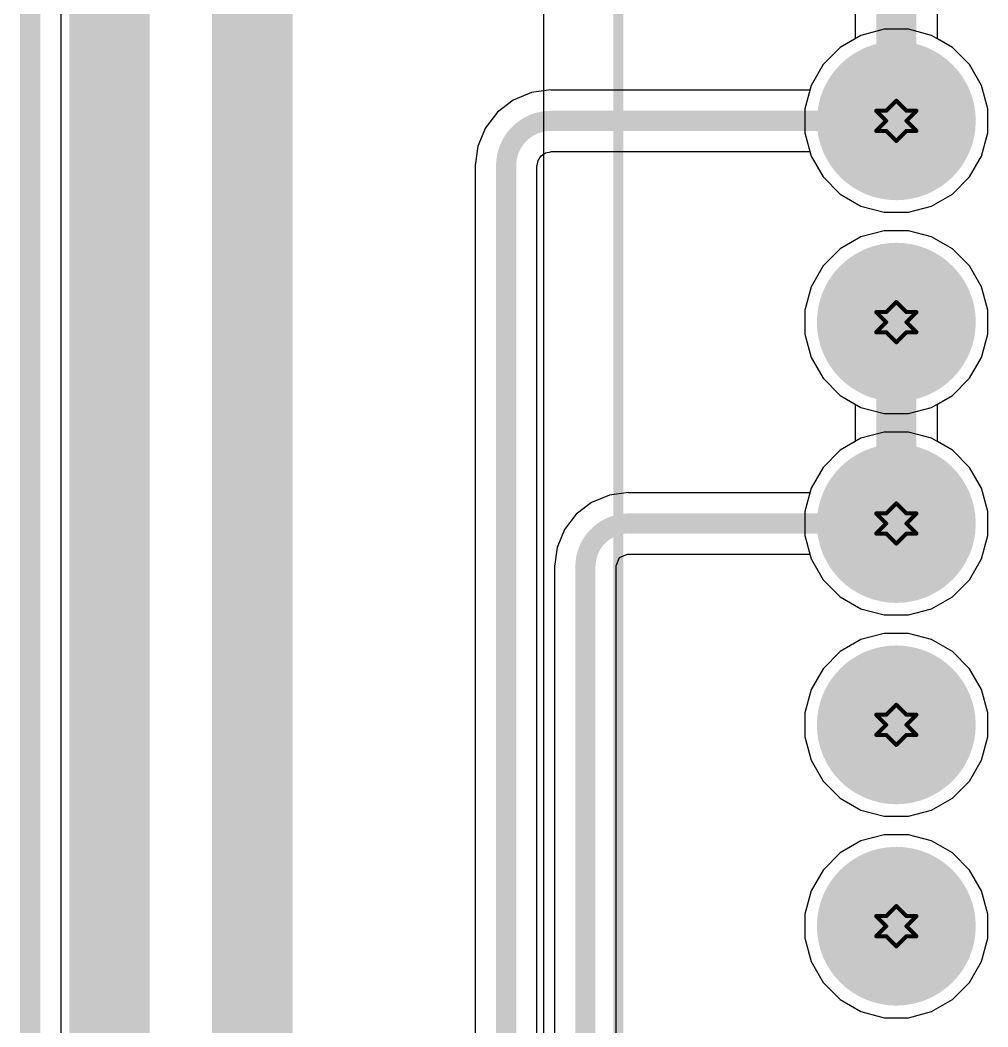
# Model space of a CAD drawing. Header units: inches. Extents: x -0.1 to 10.2, y 0 to 6.5.
# Drawn here: x -0.005 to 0.4754, y 1.7654 to 2.2654 of the extents above; entities that cross this region are included whole.
import ezdxf

# ---------------------------------------------------------------- set-up
doc = ezdxf.new("R2010")
doc.units = ezdxf.units.IN
doc.header["$MEASUREMENT"] = 0
for name, color, linetype in [('Board Outline', 216, 'Continuous'), ('Bottom Layer', 5, 'Continuous'), ('Bottom Overlay', 54, 'Continuous'), ('Bottom Solder', 6, 'Continuous'), ('Drill Drawing', 1, 'Continuous'), ('Multi-Layer', 9, 'Continuous'), ('Pad Holes', 156, 'Continuous'), ('Top Layer', 1, 'Continuous'), ('Top Solder', 216, 'Continuous')]:
    doc.layers.add(name, color=color, linetype=linetype)

# ---------------------------------------------------------------- blocks, each defined once
blk = doc.blocks.new('X9555WV_2_12_6TV01_B_57')
at = {"layer": 'Bottom Layer'}
h = blk.add_hatch(color=5, dxfattribs=at)
edge = h.paths.add_edge_path()
edge.add_arc((-0.05, -0.05), 0.03543, 0, 360)
h = blk.add_hatch(color=5, dxfattribs=at)
edge = h.paths.add_edge_path()
edge.add_arc((0.05, -0.05), 0.03543, 0, 360)
h = blk.add_hatch(color=5, dxfattribs=at)
edge = h.paths.add_edge_path()
edge.add_arc((0.15, -0.05), 0.03543, 0, 360)
h = blk.add_hatch(color=5, dxfattribs=at)
edge = h.paths.add_edge_path()
edge.add_arc((0.25, -0.05), 0.03543, 0, 360)
h = blk.add_hatch(color=5, dxfattribs=at)
edge = h.paths.add_edge_path()
edge.add_arc((0.35, -0.05), 0.03543, 0, 360)
at = {"layer": 'Bottom Solder'}
h = blk.add_hatch(color=6, dxfattribs=at)
edge = h.paths.add_edge_path()
edge.add_arc((-0.05, -0.05), 0.03943, 0, 360)
h = blk.add_hatch(color=6, dxfattribs=at)
edge = h.paths.add_edge_path()
edge.add_arc((0.05, -0.05), 0.03943, 0, 360)
h = blk.add_hatch(color=6, dxfattribs=at)
edge = h.paths.add_edge_path()
edge.add_arc((0.15, -0.05), 0.03943, 0, 360)
h = blk.add_hatch(color=6, dxfattribs=at)
edge = h.paths.add_edge_path()
edge.add_arc((0.25, -0.05), 0.03943, 0, 360)
h = blk.add_hatch(color=6, dxfattribs=at)
edge = h.paths.add_edge_path()
edge.add_arc((0.35, -0.05), 0.03943, 0, 360)
at = {"layer": 'Multi-Layer'}
h = blk.add_hatch(color=9, dxfattribs=at)
edge = h.paths.add_edge_path()
edge.add_arc((-0.05, -0.05), 0.03543, 0, 360)
h = blk.add_hatch(color=9, dxfattribs=at)
edge = h.paths.add_edge_path()
edge.add_arc((0.05, -0.05), 0.03543, 0, 360)
h = blk.add_hatch(color=9, dxfattribs=at)
edge = h.paths.add_edge_path()
edge.add_arc((0.15, -0.05), 0.03543, 0, 360)
h = blk.add_hatch(color=9, dxfattribs=at)
edge = h.paths.add_edge_path()
edge.add_arc((0.25, -0.05), 0.03543, 0, 360)
h = blk.add_hatch(color=9, dxfattribs=at)
edge = h.paths.add_edge_path()
edge.add_arc((0.35, -0.05), 0.03543, 0, 360)
at = {"layer": 'Pad Holes'}
h = blk.add_hatch(color=7, dxfattribs=at)
edge = h.paths.add_edge_path()
edge.add_arc((-0.05, -0.05), 0.02165, 0, 360)
h = blk.add_hatch(color=7, dxfattribs=at)
edge = h.paths.add_edge_path()
edge.add_arc((0.05, -0.05), 0.02165, 0, 360)
h = blk.add_hatch(color=7, dxfattribs=at)
edge = h.paths.add_edge_path()
edge.add_arc((0.15, -0.05), 0.02165, 0, 360)
h = blk.add_hatch(color=7, dxfattribs=at)
edge = h.paths.add_edge_path()
edge.add_arc((0.25, -0.05), 0.02165, 0, 360)
h = blk.add_hatch(color=7, dxfattribs=at)
edge = h.paths.add_edge_path()
edge.add_arc((0.35, -0.05), 0.02165, 0, 360)
at = {"layer": 'Top Layer'}
h = blk.add_hatch(color=1, dxfattribs=at)
edge = h.paths.add_edge_path()
edge.add_arc((-0.05, -0.05), 0.03543, 0, 360)
h = blk.add_hatch(color=1, dxfattribs=at)
edge = h.paths.add_edge_path()
edge.add_arc((0.05, -0.05), 0.03543, 0, 360)
h = blk.add_hatch(color=1, dxfattribs=at)
edge = h.paths.add_edge_path()
edge.add_arc((0.15, -0.05), 0.03543, 0, 360)
h = blk.add_hatch(color=1, dxfattribs=at)
edge = h.paths.add_edge_path()
edge.add_arc((0.25, -0.05), 0.03543, 0, 360)
h = blk.add_hatch(color=1, dxfattribs=at)
edge = h.paths.add_edge_path()
edge.add_arc((0.35, -0.05), 0.03543, 0, 360)
at = {"layer": 'Top Solder'}
h = blk.add_hatch(color=216, dxfattribs=at)
edge = h.paths.add_edge_path()
edge.add_arc((-0.05, -0.05), 0.03943, 0, 360)
h = blk.add_hatch(color=216, dxfattribs=at)
edge = h.paths.add_edge_path()
edge.add_arc((0.05, -0.05), 0.03943, 0, 360)
h = blk.add_hatch(color=216, dxfattribs=at)
edge = h.paths.add_edge_path()
edge.add_arc((0.15, -0.05), 0.03943, 0, 360)
h = blk.add_hatch(color=216, dxfattribs=at)
edge = h.paths.add_edge_path()
edge.add_arc((0.25, -0.05), 0.03943, 0, 360)
h = blk.add_hatch(color=216, dxfattribs=at)
edge = h.paths.add_edge_path()
edge.add_arc((0.35, -0.05), 0.03943, 0, 360)
at = {"layer": 'Bottom Overlay'}
blk.add_lwpolyline([(0.755, -0.188, 0.005, 0.005, 0), (-0.755, -0.188, 0.005, 0.005, 0)], format="xyseb", dxfattribs=at)

msp = doc.modelspace()

# ---------------------------------------------------------------- linework, layer by layer
at = {"layer": 'Board Outline'}
msp.add_lwpolyline([(0, 0, 0.01, 0.01, 0), (0, 4.33071, 0.01, 0.01, 0)], format="xyseb", dxfattribs=at)
at = {"layer": 'Bottom Layer'}
for p, q in [((0.01529, 0.33465), (0.01529, 2.83)), ((0.40953, 2.27467), (0.40953, 2.25605)), ((0.45031, 2.25604), (0.45031, 2.27467)), ((0.40953, 2.25605), (0.40202, 2.25171)), ((0.45781, 2.25171), (0.45031, 2.25604)), ((0.40202, 2.25171), (0.39356, 2.24325)), ((0.46627, 2.24325), (0.45781, 2.25171)), ((0.39356, 2.24325), (0.38758, 2.23289)), ((0.47225, 2.23289), (0.46627, 2.24325)), ((0.2585, 2.23068), (0.24877, 2.22939)), ((0.2585, 2.23065), (0.2585, 2.23068)), ((0.38698, 2.23065), (0.2585, 2.23065)), ((0.38758, 2.23289), (0.38698, 2.23065)), ((0.47535, 2.22134), (0.47225, 2.23289)), ((0.2397, 2.22564), (0.23191, 2.21966)), ((0.24877, 2.22939), (0.2397, 2.22564)), ((0.47535, 2.20937), (0.47535, 2.22134)), ((0.23191, 2.21966), (0.22594, 2.21188)), ((0.22594, 2.21188), (0.22218, 2.20281)), ((0.47225, 2.19782), (0.47535, 2.20937)), ((0.22218, 2.20281), (0.2209, 2.19308)), ((0.2585, 2.19999), (0.2585, 2.20006)), ((0.2585, 2.20006), (0.38698, 2.20006)), ((0.38698, 2.20006), (0.38758, 2.19782)), ((0.25159, 2.19308), (0.25211, 2.19572)), ((0.25211, 2.19572), (0.25361, 2.19796)), ((0.25361, 2.19796), (0.25585, 2.19946)), ((0.25585, 2.19946), (0.2585, 2.19999)), ((0.38758, 2.19782), (0.39356, 2.18746)), ((0.46627, 2.18746), (0.47225, 2.19782)), ((0.2209, 2.19308), (0.22093, 2.19308)), ((0.22093, 2.19308), (0.22093, 1.37382)), ((0.25151, 1.38137), (0.25151, 2.19308)), ((0.25151, 2.19308), (0.25159, 2.19308)), ((0.39356, 2.18746), (0.40202, 2.179)), ((0.45781, 2.179), (0.46627, 2.18746)), ((0.40202, 2.179), (0.41238, 2.17302)), ((0.44745, 2.17302), (0.45781, 2.179)), ((0.41238, 2.17302), (0.42394, 2.16992)), ((0.4359, 2.16992), (0.44745, 2.17302)), ((0.42394, 2.16992), (0.4359, 2.16992)), ((0.42394, 2.16079), (0.41238, 2.15769)), ((0.4359, 2.16079), (0.42394, 2.16079)), ((0.44745, 2.15769), (0.4359, 2.16079)), ((0.41238, 2.15769), (0.40202, 2.15171)), ((0.45781, 2.15171), (0.44745, 2.15769)), ((0.40202, 2.15171), (0.39356, 2.14325)), ((0.46627, 2.14325), (0.45781, 2.15171)), ((0.39356, 2.14325), (0.38758, 2.13289)), ((0.47225, 2.13289), (0.46627, 2.14325)), ((0.38758, 2.13289), (0.38448, 2.12134)), ((0.47535, 2.12134), (0.47225, 2.13289)), ((0.38448, 2.12134), (0.38448, 2.10937)), ((0.47535, 2.10937), (0.47535, 2.12134)), ((0.38448, 2.10937), (0.38758, 2.09782)), ((0.47225, 2.09782), (0.47535, 2.10937)), ((0.38758, 2.09782), (0.39356, 2.08746)), ((0.46627, 2.08746), (0.47225, 2.09782)), ((0.39356, 2.08746), (0.40202, 2.079)), ((0.45781, 2.079), (0.46627, 2.08746)), ((0.40202, 2.079), (0.40953, 2.07467)), ((0.45031, 2.07467), (0.45781, 2.079)), ((0.40953, 2.07467), (0.40953, 2.05605)), ((0.45031, 2.05604), (0.45031, 2.07467)), ((0.40953, 2.05605), (0.40202, 2.05171)), ((0.45781, 2.05171), (0.45031, 2.05604)), ((0.40202, 2.05171), (0.39356, 2.04325)), ((0.46627, 2.04325), (0.45781, 2.05171)), ((0.39356, 2.04325), (0.38758, 2.03289)), ((0.47225, 2.03289), (0.46627, 2.04325)), ((0.29699, 2.03067), (0.28748, 2.02942)), ((0.29699, 2.03065), (0.29699, 2.03067)), ((0.38698, 2.03065), (0.29699, 2.03065)), ((0.38758, 2.03289), (0.38698, 2.03065)), ((0.47535, 2.02134), (0.47225, 2.03289)), ((0.27863, 2.02575), (0.27103, 2.01992)), ((0.28748, 2.02942), (0.27863, 2.02575)), ((0.47535, 2.00937), (0.47535, 2.02134)), ((0.27103, 2.01992), (0.26519, 2.01231)), ((0.26519, 2.01231), (0.26153, 2.00346)), ((0.47225, 1.99782), (0.47535, 2.00937)), ((0.26153, 2.00346), (0.26028, 1.99396)), ((0.29247, 1.99847), (0.29653, 2.00015)), ((0.29653, 2.00015), (0.29699, 2.00006)), ((0.29699, 2.00006), (0.38698, 2.00006)), ((0.38698, 2.00006), (0.38758, 1.99782)), ((0.29079, 1.99441), (0.29247, 1.99847)), ((0.38758, 1.99782), (0.39356, 1.98746)), ((0.46627, 1.98746), (0.47225, 1.99782)), ((0.26028, 1.99396), (0.2603, 1.99396)), ((0.2603, 1.99396), (0.2603, 1.38513)), ((0.29088, 1.99396), (0.29079, 1.99441)), ((0.29088, 1.33445), (0.29088, 1.99396)), ((0.39356, 1.98746), (0.40202, 1.979)), ((0.45781, 1.979), (0.46627, 1.98746)), ((0.40202, 1.979), (0.41238, 1.97302)), ((0.44745, 1.97302), (0.45781, 1.979)), ((0.41238, 1.97302), (0.42394, 1.96992)), ((0.4359, 1.96992), (0.44745, 1.97302)), ((0.42394, 1.96992), (0.4359, 1.96992)), ((0.42394, 1.96079), (0.41238, 1.95769)), ((0.4359, 1.96079), (0.42394, 1.96079)), ((0.44745, 1.95769), (0.4359, 1.96079)), ((0.41238, 1.95769), (0.40202, 1.95171)), ((0.45781, 1.95171), (0.44745, 1.95769)), ((0.40202, 1.95171), (0.39356, 1.94325)), ((0.46627, 1.94325), (0.45781, 1.95171)), ((0.39356, 1.94325), (0.38758, 1.93289)), ((0.47225, 1.93289), (0.46627, 1.94325)), ((0.38758, 1.93289), (0.38448, 1.92134)), ((0.47535, 1.92134), (0.47225, 1.93289)), ((0.38448, 1.92134), (0.38448, 1.90937)), ((0.47535, 1.90937), (0.47535, 1.92134)), ((0.38448, 1.90937), (0.38758, 1.89782)), ((0.47225, 1.89782), (0.47535, 1.90937)), ((0.38758, 1.89782), (0.39356, 1.88746)), ((0.46627, 1.88746), (0.47225, 1.89782)), ((0.39356, 1.88746), (0.40202, 1.879)), ((0.45781, 1.879), (0.46627, 1.88746)), ((0.40202, 1.879), (0.41238, 1.87302)), ((0.44745, 1.87302), (0.45781, 1.879)), ((0.41238, 1.87302), (0.42394, 1.86992)), ((0.4359, 1.86992), (0.44745, 1.87302)), ((0.42394, 1.86992), (0.4359, 1.86992)), ((0.42394, 1.86079), (0.41238, 1.85769)), ((0.4359, 1.86079), (0.42394, 1.86079)), ((0.44745, 1.85769), (0.4359, 1.86079)), ((0.41238, 1.85769), (0.40202, 1.85171)), ((0.45781, 1.85171), (0.44745, 1.85769)), ((0.40202, 1.85171), (0.39356, 1.84325)), ((0.46627, 1.84325), (0.45781, 1.85171)), ((0.39356, 1.84325), (0.38758, 1.83289)), ((0.47225, 1.83289), (0.46627, 1.84325)), ((0.38758, 1.83289), (0.38449, 1.82134)), ((0.47535, 1.82134), (0.47225, 1.83289)), ((0.38449, 1.82134), (0.38449, 1.80937)), ((0.47535, 1.80937), (0.47535, 1.82134)), ((0.38449, 1.80937), (0.38758, 1.79782)), ((0.47225, 1.79782), (0.47535, 1.80937)), ((0.38758, 1.79782), (0.39356, 1.78746)), ((0.46627, 1.78746), (0.47225, 1.79782)), ((0.39356, 1.78746), (0.40202, 1.779)), ((0.45781, 1.779), (0.46627, 1.78746)), ((0.40202, 1.779), (0.41238, 1.77302)), ((0.44745, 1.77302), (0.45781, 1.779)), ((0.41238, 1.77302), (0.42394, 1.76992)), ((0.4359, 1.76992), (0.44745, 1.77302)), ((0.42394, 1.76992), (0.4359, 1.76992))]:
    msp.add_line(p, q, dxfattribs=at)
for points in [[(0.42992, 2.21535, 0.02, 0.02, 0), (0.42992, 2.31535, 0.02, 0.02, 0)], [(0.23622, 2.19308, 0.01, 0.01, -0.414214), (0.2585, 2.21535, 0.01, 0.01, 0)], [(0.2585, 2.21535, 0.01, 0.01, 0), (0.42992, 2.21535, 0.01, 0.01, 0)], [(0.23622, 1.35827, 0.01, 0.01, 0), (0.23622, 2.19308, 0.01, 0.01, 0)], [(0.42992, 2.01535, 0.02, 0.02, 0), (0.42992, 2.11535, 0.02, 0.02, 0)], [(0.27559, 1.99396, 0.01, 0.01, -0.414214), (0.29699, 2.01535, 0.01, 0.01, 0)], [(0.29699, 2.01535, 0.01, 0.01, 0), (0.42992, 2.01535, 0.01, 0.01, 0)], [(0.27559, 1.3189, 0.01, 0.01, 0), (0.27559, 1.99396, 0.01, 0.01, 0)]]:
    msp.add_lwpolyline(points, format="xyseb", dxfattribs=at)
for points in [[(0.42492, 2.21535, 0.01, 0.01, 1), (0.43492, 2.21535, 0.01, 0.01, 1)], [(0.256, 2.21535, 0.005, 0.005, 1), (0.261, 2.21535, 0.005, 0.005, 1)], [(0.256, 2.21535, 0.005, 0.005, 1), (0.261, 2.21535, 0.005, 0.005, 1)], [(0.42742, 2.21535, 0.005, 0.005, 1), (0.43242, 2.21535, 0.005, 0.005, 1)], [(0.23372, 2.19308, 0.005, 0.005, 1), (0.23872, 2.19308, 0.005, 0.005, 1)], [(0.23372, 2.19308, 0.005, 0.005, 1), (0.23872, 2.19308, 0.005, 0.005, 1)], [(0.42492, 2.11535, 0.01, 0.01, 1), (0.43492, 2.11535, 0.01, 0.01, 1)], [(0.42492, 2.01535, 0.01, 0.01, 1), (0.43492, 2.01535, 0.01, 0.01, 1)], [(0.29449, 2.01535, 0.005, 0.005, 1), (0.29949, 2.01535, 0.005, 0.005, 1)], [(0.29449, 2.01535, 0.005, 0.005, 1), (0.29949, 2.01535, 0.005, 0.005, 1)], [(0.42742, 2.01535, 0.005, 0.005, 1), (0.43242, 2.01535, 0.005, 0.005, 1)], [(0.27309, 1.99396, 0.005, 0.005, 1), (0.27809, 1.99396, 0.005, 0.005, 1)], [(0.27309, 1.99396, 0.005, 0.005, 1), (0.27809, 1.99396, 0.005, 0.005, 1)]]:
    msp.add_lwpolyline(points, format="xyseb", close=True, dxfattribs=at)
at = {"layer": 'Drill Drawing'}
for points in [[(0.42492, 2.22035, 0.002, 0.002, 0), (0.42992, 2.22535, 0.002, 0.002, 0)], [(0.42992, 2.22535, 0.002, 0.002, 0), (0.43492, 2.22035, 0.002, 0.002, 0)], [(0.41992, 2.22035, 0.002, 0.002, 0), (0.42492, 2.21535, 0.002, 0.002, 0)], [(0.41992, 2.22035, 0.002, 0.002, 0), (0.42492, 2.22035, 0.002, 0.002, 0)], [(0.43492, 2.22035, 0.002, 0.002, 0), (0.43992, 2.22035, 0.002, 0.002, 0)], [(0.43492, 2.21535, 0.002, 0.002, 0), (0.43992, 2.22035, 0.002, 0.002, 0)], [(0.41992, 2.21035, 0.002, 0.002, 0), (0.42492, 2.21535, 0.002, 0.002, 0)], [(0.43492, 2.21535, 0.002, 0.002, 0), (0.43992, 2.21035, 0.002, 0.002, 0)], [(0.41992, 2.21035, 0.002, 0.002, 0), (0.42492, 2.21035, 0.002, 0.002, 0)], [(0.42492, 2.21035, 0.002, 0.002, 0), (0.42992, 2.20535, 0.002, 0.002, 0)], [(0.42992, 2.20535, 0.002, 0.002, 0), (0.43492, 2.21035, 0.002, 0.002, 0)], [(0.43492, 2.21035, 0.002, 0.002, 0), (0.43992, 2.21035, 0.002, 0.002, 0)], [(0.42492, 2.12035, 0.002, 0.002, 0), (0.42992, 2.12535, 0.002, 0.002, 0)], [(0.42992, 2.12535, 0.002, 0.002, 0), (0.43492, 2.12035, 0.002, 0.002, 0)], [(0.41992, 2.12035, 0.002, 0.002, 0), (0.42492, 2.11535, 0.002, 0.002, 0)], [(0.41992, 2.12035, 0.002, 0.002, 0), (0.42492, 2.12035, 0.002, 0.002, 0)], [(0.43492, 2.12035, 0.002, 0.002, 0), (0.43992, 2.12035, 0.002, 0.002, 0)], [(0.43492, 2.11535, 0.002, 0.002, 0), (0.43992, 2.12035, 0.002, 0.002, 0)], [(0.41992, 2.11035, 0.002, 0.002, 0), (0.42492, 2.11535, 0.002, 0.002, 0)], [(0.43492, 2.11535, 0.002, 0.002, 0), (0.43992, 2.11035, 0.002, 0.002, 0)], [(0.41992, 2.11035, 0.002, 0.002, 0), (0.42492, 2.11035, 0.002, 0.002, 0)], [(0.42492, 2.11035, 0.002, 0.002, 0), (0.42992, 2.10535, 0.002, 0.002, 0)], [(0.42992, 2.10535, 0.002, 0.002, 0), (0.43492, 2.11035, 0.002, 0.002, 0)], [(0.43492, 2.11035, 0.002, 0.002, 0), (0.43992, 2.11035, 0.002, 0.002, 0)], [(0.42492, 2.02035, 0.002, 0.002, 0), (0.42992, 2.02535, 0.002, 0.002, 0)], [(0.42992, 2.02535, 0.002, 0.002, 0), (0.43492, 2.02035, 0.002, 0.002, 0)], [(0.41992, 2.02035, 0.002, 0.002, 0), (0.42492, 2.01535, 0.002, 0.002, 0)], [(0.41992, 2.02035, 0.002, 0.002, 0), (0.42492, 2.02035, 0.002, 0.002, 0)], [(0.43492, 2.02035, 0.002, 0.002, 0), (0.43992, 2.02035, 0.002, 0.002, 0)], [(0.43492, 2.01535, 0.002, 0.002, 0), (0.43992, 2.02035, 0.002, 0.002, 0)], [(0.41992, 2.01035, 0.002, 0.002, 0), (0.42492, 2.01535, 0.002, 0.002, 0)], [(0.43492, 2.01535, 0.002, 0.002, 0), (0.43992, 2.01035, 0.002, 0.002, 0)], [(0.41992, 2.01035, 0.002, 0.002, 0), (0.42492, 2.01035, 0.002, 0.002, 0)], [(0.42492, 2.01035, 0.002, 0.002, 0), (0.42992, 2.00535, 0.002, 0.002, 0)], [(0.42992, 2.00535, 0.002, 0.002, 0), (0.43492, 2.01035, 0.002, 0.002, 0)], [(0.43492, 2.01035, 0.002, 0.002, 0), (0.43992, 2.01035, 0.002, 0.002, 0)], [(0.42492, 1.92035, 0.002, 0.002, 0), (0.42992, 1.92535, 0.002, 0.002, 0)], [(0.42992, 1.92535, 0.002, 0.002, 0), (0.43492, 1.92035, 0.002, 0.002, 0)], [(0.41992, 1.92035, 0.002, 0.002, 0), (0.42492, 1.91535, 0.002, 0.002, 0)], [(0.41992, 1.92035, 0.002, 0.002, 0), (0.42492, 1.92035, 0.002, 0.002, 0)], [(0.43492, 1.92035, 0.002, 0.002, 0), (0.43992, 1.92035, 0.002, 0.002, 0)], [(0.43492, 1.91535, 0.002, 0.002, 0), (0.43992, 1.92035, 0.002, 0.002, 0)], [(0.41992, 1.91035, 0.002, 0.002, 0), (0.42492, 1.91535, 0.002, 0.002, 0)], [(0.43492, 1.91535, 0.002, 0.002, 0), (0.43992, 1.91035, 0.002, 0.002, 0)], [(0.41992, 1.91035, 0.002, 0.002, 0), (0.42492, 1.91035, 0.002, 0.002, 0)], [(0.42492, 1.91035, 0.002, 0.002, 0), (0.42992, 1.90535, 0.002, 0.002, 0)], [(0.42992, 1.90535, 0.002, 0.002, 0), (0.43492, 1.91035, 0.002, 0.002, 0)], [(0.43492, 1.91035, 0.002, 0.002, 0), (0.43992, 1.91035, 0.002, 0.002, 0)], [(0.42492, 1.82035, 0.002, 0.002, 0), (0.42992, 1.82535, 0.002, 0.002, 0)], [(0.42992, 1.82535, 0.002, 0.002, 0), (0.43492, 1.82035, 0.002, 0.002, 0)], [(0.41992, 1.82035, 0.002, 0.002, 0), (0.42492, 1.81535, 0.002, 0.002, 0)], [(0.41992, 1.82035, 0.002, 0.002, 0), (0.42492, 1.82035, 0.002, 0.002, 0)], [(0.43492, 1.82035, 0.002, 0.002, 0), (0.43992, 1.82035, 0.002, 0.002, 0)], [(0.43492, 1.81535, 0.002, 0.002, 0), (0.43992, 1.82035, 0.002, 0.002, 0)], [(0.41992, 1.81035, 0.002, 0.002, 0), (0.42492, 1.81535, 0.002, 0.002, 0)], [(0.43492, 1.81535, 0.002, 0.002, 0), (0.43992, 1.81035, 0.002, 0.002, 0)], [(0.41992, 1.81035, 0.002, 0.002, 0), (0.42492, 1.81035, 0.002, 0.002, 0)], [(0.42492, 1.81035, 0.002, 0.002, 0), (0.42992, 1.80535, 0.002, 0.002, 0)], [(0.42992, 1.80535, 0.002, 0.002, 0), (0.43492, 1.81035, 0.002, 0.002, 0)], [(0.43492, 1.81035, 0.002, 0.002, 0), (0.43992, 1.81035, 0.002, 0.002, 0)]]:
    msp.add_lwpolyline(points, format="xyseb", dxfattribs=at)
for points in [[(0.42942, 2.22535, 0.001, 0.001, 1), (0.43042, 2.22535, 0.001, 0.001, 1)], [(0.42942, 2.22535, 0.001, 0.001, 1), (0.43042, 2.22535, 0.001, 0.001, 1)], [(0.41942, 2.22035, 0.001, 0.001, 1), (0.42042, 2.22035, 0.001, 0.001, 1)], [(0.41942, 2.22035, 0.001, 0.001, 1), (0.42042, 2.22035, 0.001, 0.001, 1)], [(0.42442, 2.22035, 0.001, 0.001, 1), (0.42542, 2.22035, 0.001, 0.001, 1)], [(0.42442, 2.22035, 0.001, 0.001, 1), (0.42542, 2.22035, 0.001, 0.001, 1)], [(0.43442, 2.22035, 0.001, 0.001, 1), (0.43542, 2.22035, 0.001, 0.001, 1)], [(0.43442, 2.22035, 0.001, 0.001, 1), (0.43542, 2.22035, 0.001, 0.001, 1)], [(0.43942, 2.22035, 0.001, 0.001, 1), (0.44042, 2.22035, 0.001, 0.001, 1)], [(0.43942, 2.22035, 0.001, 0.001, 1), (0.44042, 2.22035, 0.001, 0.001, 1)], [(0.42442, 2.21535, 0.001, 0.001, 1), (0.42542, 2.21535, 0.001, 0.001, 1)], [(0.42442, 2.21535, 0.001, 0.001, 1), (0.42542, 2.21535, 0.001, 0.001, 1)], [(0.43442, 2.21535, 0.001, 0.001, 1), (0.43542, 2.21535, 0.001, 0.001, 1)], [(0.43442, 2.21535, 0.001, 0.001, 1), (0.43542, 2.21535, 0.001, 0.001, 1)], [(0.41942, 2.21035, 0.001, 0.001, 1), (0.42042, 2.21035, 0.001, 0.001, 1)], [(0.41942, 2.21035, 0.001, 0.001, 1), (0.42042, 2.21035, 0.001, 0.001, 1)], [(0.42442, 2.21035, 0.001, 0.001, 1), (0.42542, 2.21035, 0.001, 0.001, 1)], [(0.42442, 2.21035, 0.001, 0.001, 1), (0.42542, 2.21035, 0.001, 0.001, 1)], [(0.43442, 2.21035, 0.001, 0.001, 1), (0.43542, 2.21035, 0.001, 0.001, 1)], [(0.43442, 2.21035, 0.001, 0.001, 1), (0.43542, 2.21035, 0.001, 0.001, 1)], [(0.43942, 2.21035, 0.001, 0.001, 1), (0.44042, 2.21035, 0.001, 0.001, 1)], [(0.43942, 2.21035, 0.001, 0.001, 1), (0.44042, 2.21035, 0.001, 0.001, 1)], [(0.42942, 2.20535, 0.001, 0.001, 1), (0.43042, 2.20535, 0.001, 0.001, 1)], [(0.42942, 2.20535, 0.001, 0.001, 1), (0.43042, 2.20535, 0.001, 0.001, 1)], [(0.42942, 2.12535, 0.001, 0.001, 1), (0.43042, 2.12535, 0.001, 0.001, 1)], [(0.42942, 2.12535, 0.001, 0.001, 1), (0.43042, 2.12535, 0.001, 0.001, 1)], [(0.41942, 2.12035, 0.001, 0.001, 1), (0.42042, 2.12035, 0.001, 0.001, 1)], [(0.41942, 2.12035, 0.001, 0.001, 1), (0.42042, 2.12035, 0.001, 0.001, 1)], [(0.42442, 2.12035, 0.001, 0.001, 1), (0.42542, 2.12035, 0.001, 0.001, 1)], [(0.42442, 2.12035, 0.001, 0.001, 1), (0.42542, 2.12035, 0.001, 0.001, 1)], [(0.43442, 2.12035, 0.001, 0.001, 1), (0.43542, 2.12035, 0.001, 0.001, 1)], [(0.43442, 2.12035, 0.001, 0.001, 1), (0.43542, 2.12035, 0.001, 0.001, 1)], [(0.43942, 2.12035, 0.001, 0.001, 1), (0.44042, 2.12035, 0.001, 0.001, 1)], [(0.43942, 2.12035, 0.001, 0.001, 1), (0.44042, 2.12035, 0.001, 0.001, 1)], [(0.42442, 2.11535, 0.001, 0.001, 1), (0.42542, 2.11535, 0.001, 0.001, 1)], [(0.42442, 2.11535, 0.001, 0.001, 1), (0.42542, 2.11535, 0.001, 0.001, 1)], [(0.43442, 2.11535, 0.001, 0.001, 1), (0.43542, 2.11535, 0.001, 0.001, 1)], [(0.43442, 2.11535, 0.001, 0.001, 1), (0.43542, 2.11535, 0.001, 0.001, 1)], [(0.41942, 2.11035, 0.001, 0.001, 1), (0.42042, 2.11035, 0.001, 0.001, 1)], [(0.41942, 2.11035, 0.001, 0.001, 1), (0.42042, 2.11035, 0.001, 0.001, 1)], [(0.42442, 2.11035, 0.001, 0.001, 1), (0.42542, 2.11035, 0.001, 0.001, 1)], [(0.42442, 2.11035, 0.001, 0.001, 1), (0.42542, 2.11035, 0.001, 0.001, 1)], [(0.43442, 2.11035, 0.001, 0.001, 1), (0.43542, 2.11035, 0.001, 0.001, 1)], [(0.43442, 2.11035, 0.001, 0.001, 1), (0.43542, 2.11035, 0.001, 0.001, 1)], [(0.43942, 2.11035, 0.001, 0.001, 1), (0.44042, 2.11035, 0.001, 0.001, 1)], [(0.43942, 2.11035, 0.001, 0.001, 1), (0.44042, 2.11035, 0.001, 0.001, 1)], [(0.42942, 2.10535, 0.001, 0.001, 1), (0.43042, 2.10535, 0.001, 0.001, 1)], [(0.42942, 2.10535, 0.001, 0.001, 1), (0.43042, 2.10535, 0.001, 0.001, 1)], [(0.42942, 2.02535, 0.001, 0.001, 1), (0.43042, 2.02535, 0.001, 0.001, 1)], [(0.42942, 2.02535, 0.001, 0.001, 1), (0.43042, 2.02535, 0.001, 0.001, 1)], [(0.41942, 2.02035, 0.001, 0.001, 1), (0.42042, 2.02035, 0.001, 0.001, 1)], [(0.41942, 2.02035, 0.001, 0.001, 1), (0.42042, 2.02035, 0.001, 0.001, 1)], [(0.42442, 2.02035, 0.001, 0.001, 1), (0.42542, 2.02035, 0.001, 0.001, 1)], [(0.42442, 2.02035, 0.001, 0.001, 1), (0.42542, 2.02035, 0.001, 0.001, 1)], [(0.43442, 2.02035, 0.001, 0.001, 1), (0.43542, 2.02035, 0.001, 0.001, 1)], [(0.43442, 2.02035, 0.001, 0.001, 1), (0.43542, 2.02035, 0.001, 0.001, 1)], [(0.43942, 2.02035, 0.001, 0.001, 1), (0.44042, 2.02035, 0.001, 0.001, 1)], [(0.43942, 2.02035, 0.001, 0.001, 1), (0.44042, 2.02035, 0.001, 0.001, 1)], [(0.42442, 2.01535, 0.001, 0.001, 1), (0.42542, 2.01535, 0.001, 0.001, 1)], [(0.42442, 2.01535, 0.001, 0.001, 1), (0.42542, 2.01535, 0.001, 0.001, 1)], [(0.43442, 2.01535, 0.001, 0.001, 1), (0.43542, 2.01535, 0.001, 0.001, 1)], [(0.43442, 2.01535, 0.001, 0.001, 1), (0.43542, 2.01535, 0.001, 0.001, 1)], [(0.41942, 2.01035, 0.001, 0.001, 1), (0.42042, 2.01035, 0.001, 0.001, 1)], [(0.41942, 2.01035, 0.001, 0.001, 1), (0.42042, 2.01035, 0.001, 0.001, 1)], [(0.42442, 2.01035, 0.001, 0.001, 1), (0.42542, 2.01035, 0.001, 0.001, 1)], [(0.42442, 2.01035, 0.001, 0.001, 1), (0.42542, 2.01035, 0.001, 0.001, 1)], [(0.43442, 2.01035, 0.001, 0.001, 1), (0.43542, 2.01035, 0.001, 0.001, 1)], [(0.43442, 2.01035, 0.001, 0.001, 1), (0.43542, 2.01035, 0.001, 0.001, 1)], [(0.43942, 2.01035, 0.001, 0.001, 1), (0.44042, 2.01035, 0.001, 0.001, 1)], [(0.43942, 2.01035, 0.001, 0.001, 1), (0.44042, 2.01035, 0.001, 0.001, 1)], [(0.42942, 2.00535, 0.001, 0.001, 1), (0.43042, 2.00535, 0.001, 0.001, 1)], [(0.42942, 2.00535, 0.001, 0.001, 1), (0.43042, 2.00535, 0.001, 0.001, 1)], [(0.42942, 1.92535, 0.001, 0.001, 1), (0.43042, 1.92535, 0.001, 0.001, 1)], [(0.42942, 1.92535, 0.001, 0.001, 1), (0.43042, 1.92535, 0.001, 0.001, 1)], [(0.41942, 1.92035, 0.001, 0.001, 1), (0.42042, 1.92035, 0.001, 0.001, 1)], [(0.41942, 1.92035, 0.001, 0.001, 1), (0.42042, 1.92035, 0.001, 0.001, 1)], [(0.42442, 1.92035, 0.001, 0.001, 1), (0.42542, 1.92035, 0.001, 0.001, 1)], [(0.42442, 1.92035, 0.001, 0.001, 1), (0.42542, 1.92035, 0.001, 0.001, 1)], [(0.43442, 1.92035, 0.001, 0.001, 1), (0.43542, 1.92035, 0.001, 0.001, 1)], [(0.43442, 1.92035, 0.001, 0.001, 1), (0.43542, 1.92035, 0.001, 0.001, 1)], [(0.43942, 1.92035, 0.001, 0.001, 1), (0.44042, 1.92035, 0.001, 0.001, 1)], [(0.43942, 1.92035, 0.001, 0.001, 1), (0.44042, 1.92035, 0.001, 0.001, 1)], [(0.42442, 1.91535, 0.001, 0.001, 1), (0.42542, 1.91535, 0.001, 0.001, 1)], [(0.42442, 1.91535, 0.001, 0.001, 1), (0.42542, 1.91535, 0.001, 0.001, 1)], [(0.43442, 1.91535, 0.001, 0.001, 1), (0.43542, 1.91535, 0.001, 0.001, 1)], [(0.43442, 1.91535, 0.001, 0.001, 1), (0.43542, 1.91535, 0.001, 0.001, 1)], [(0.41942, 1.91035, 0.001, 0.001, 1), (0.42042, 1.91035, 0.001, 0.001, 1)], [(0.41942, 1.91035, 0.001, 0.001, 1), (0.42042, 1.91035, 0.001, 0.001, 1)], [(0.42442, 1.91035, 0.001, 0.001, 1), (0.42542, 1.91035, 0.001, 0.001, 1)], [(0.42442, 1.91035, 0.001, 0.001, 1), (0.42542, 1.91035, 0.001, 0.001, 1)], [(0.43442, 1.91035, 0.001, 0.001, 1), (0.43542, 1.91035, 0.001, 0.001, 1)], [(0.43442, 1.91035, 0.001, 0.001, 1), (0.43542, 1.91035, 0.001, 0.001, 1)], [(0.43942, 1.91035, 0.001, 0.001, 1), (0.44042, 1.91035, 0.001, 0.001, 1)], [(0.43942, 1.91035, 0.001, 0.001, 1), (0.44042, 1.91035, 0.001, 0.001, 1)], [(0.42942, 1.90535, 0.001, 0.001, 1), (0.43042, 1.90535, 0.001, 0.001, 1)], [(0.42942, 1.90535, 0.001, 0.001, 1), (0.43042, 1.90535, 0.001, 0.001, 1)], [(0.42942, 1.82535, 0.001, 0.001, 1), (0.43042, 1.82535, 0.001, 0.001, 1)], [(0.42942, 1.82535, 0.001, 0.001, 1), (0.43042, 1.82535, 0.001, 0.001, 1)], [(0.41942, 1.82035, 0.001, 0.001, 1), (0.42042, 1.82035, 0.001, 0.001, 1)], [(0.41942, 1.82035, 0.001, 0.001, 1), (0.42042, 1.82035, 0.001, 0.001, 1)], [(0.42442, 1.82035, 0.001, 0.001, 1), (0.42542, 1.82035, 0.001, 0.001, 1)], [(0.42442, 1.82035, 0.001, 0.001, 1), (0.42542, 1.82035, 0.001, 0.001, 1)], [(0.43442, 1.82035, 0.001, 0.001, 1), (0.43542, 1.82035, 0.001, 0.001, 1)], [(0.43442, 1.82035, 0.001, 0.001, 1), (0.43542, 1.82035, 0.001, 0.001, 1)], [(0.43942, 1.82035, 0.001, 0.001, 1), (0.44042, 1.82035, 0.001, 0.001, 1)], [(0.43942, 1.82035, 0.001, 0.001, 1), (0.44042, 1.82035, 0.001, 0.001, 1)], [(0.42442, 1.81535, 0.001, 0.001, 1), (0.42542, 1.81535, 0.001, 0.001, 1)], [(0.42442, 1.81535, 0.001, 0.001, 1), (0.42542, 1.81535, 0.001, 0.001, 1)], [(0.43442, 1.81535, 0.001, 0.001, 1), (0.43542, 1.81535, 0.001, 0.001, 1)], [(0.43442, 1.81535, 0.001, 0.001, 1), (0.43542, 1.81535, 0.001, 0.001, 1)], [(0.41942, 1.81035, 0.001, 0.001, 1), (0.42042, 1.81035, 0.001, 0.001, 1)], [(0.41942, 1.81035, 0.001, 0.001, 1), (0.42042, 1.81035, 0.001, 0.001, 1)], [(0.42442, 1.81035, 0.001, 0.001, 1), (0.42542, 1.81035, 0.001, 0.001, 1)], [(0.42442, 1.81035, 0.001, 0.001, 1), (0.42542, 1.81035, 0.001, 0.001, 1)], [(0.43442, 1.81035, 0.001, 0.001, 1), (0.43542, 1.81035, 0.001, 0.001, 1)], [(0.43442, 1.81035, 0.001, 0.001, 1), (0.43542, 1.81035, 0.001, 0.001, 1)], [(0.43942, 1.81035, 0.001, 0.001, 1), (0.44042, 1.81035, 0.001, 0.001, 1)], [(0.43942, 1.81035, 0.001, 0.001, 1), (0.44042, 1.81035, 0.001, 0.001, 1)], [(0.42942, 1.80535, 0.001, 0.001, 1), (0.43042, 1.80535, 0.001, 0.001, 1)], [(0.42942, 1.80535, 0.001, 0.001, 1), (0.43042, 1.80535, 0.001, 0.001, 1)]]:
    msp.add_lwpolyline(points, format="xyseb", close=True, dxfattribs=at)
at = {"layer": 'Top Layer'}
for p, q in [((0.255, 1.71535), (0.255, 2.83)), ((0.42394, 2.26079), (0.41238, 2.25769)), ((0.4359, 2.26079), (0.42394, 2.26079)), ((0.44745, 2.25769), (0.4359, 2.26079)), ((0.41238, 2.25769), (0.40202, 2.25171)), ((0.45781, 2.25171), (0.44745, 2.25769)), ((0.40202, 2.25171), (0.39356, 2.24325)), ((0.46627, 2.24325), (0.45781, 2.25171)), ((0.39356, 2.24325), (0.38758, 2.23289)), ((0.47225, 2.23289), (0.46627, 2.24325)), ((0.38758, 2.23289), (0.38449, 2.22134)), ((0.47535, 2.22134), (0.47225, 2.23289)), ((0.38449, 2.22134), (0.38449, 2.20937)), ((0.47535, 2.20937), (0.47535, 2.22134)), ((0.38449, 2.20937), (0.38758, 2.19782)), ((0.47225, 2.19782), (0.47535, 2.20937)), ((0.38758, 2.19782), (0.39356, 2.18746)), ((0.46627, 2.18746), (0.47225, 2.19782)), ((0.39356, 2.18746), (0.40202, 2.179)), ((0.45781, 2.179), (0.46627, 2.18746)), ((0.40202, 2.179), (0.41238, 2.17302)), ((0.44745, 2.17302), (0.45781, 2.179)), ((0.41238, 2.17302), (0.42394, 2.16992)), ((0.4359, 2.16992), (0.44745, 2.17302)), ((0.42394, 2.16992), (0.4359, 2.16992)), ((0.42394, 2.16079), (0.41238, 2.15769)), ((0.4359, 2.16079), (0.42394, 2.16079)), ((0.44745, 2.15769), (0.4359, 2.16079)), ((0.41238, 2.15769), (0.40202, 2.15171)), ((0.45781, 2.15171), (0.44745, 2.15769)), ((0.40202, 2.15171), (0.39356, 2.14325)), ((0.46627, 2.14325), (0.45781, 2.15171)), ((0.39356, 2.14325), (0.38758, 2.13289)), ((0.47225, 2.13289), (0.46627, 2.14325)), ((0.38758, 2.13289), (0.38448, 2.12134)), ((0.47535, 2.12134), (0.47225, 2.13289)), ((0.38448, 2.12134), (0.38448, 2.10937)), ((0.47535, 2.10937), (0.47535, 2.12134)), ((0.38448, 2.10937), (0.38758, 2.09782)), ((0.47225, 2.09782), (0.47535, 2.10937)), ((0.38758, 2.09782), (0.39356, 2.08746)), ((0.46627, 2.08746), (0.47225, 2.09782)), ((0.39356, 2.08746), (0.40202, 2.079)), ((0.45781, 2.079), (0.46627, 2.08746)), ((0.40202, 2.079), (0.41238, 2.07302)), ((0.44745, 2.07302), (0.45781, 2.079)), ((0.41238, 2.07302), (0.42394, 2.06992)), ((0.4359, 2.06992), (0.44745, 2.07302)), ((0.42394, 2.06992), (0.4359, 2.06992)), ((0.42394, 2.06079), (0.41238, 2.05769)), ((0.4359, 2.06079), (0.42394, 2.06079)), ((0.44745, 2.05769), (0.4359, 2.06079)), ((0.41238, 2.05769), (0.40202, 2.05171)), ((0.45781, 2.05171), (0.44745, 2.05769)), ((0.40202, 2.05171), (0.39356, 2.04325)), ((0.46627, 2.04325), (0.45781, 2.05171)), ((0.39356, 2.04325), (0.38758, 2.03289)), ((0.47225, 2.03289), (0.46627, 2.04325)), ((0.38758, 2.03289), (0.38448, 2.02134)), ((0.47535, 2.02134), (0.47225, 2.03289)), ((0.38448, 2.02134), (0.38448, 2.00937)), ((0.47535, 2.00937), (0.47535, 2.02134)), ((0.38448, 2.00937), (0.38758, 1.99782)), ((0.47225, 1.99782), (0.47535, 2.00937)), ((0.38758, 1.99782), (0.39356, 1.98746)), ((0.46627, 1.98746), (0.47225, 1.99782)), ((0.39356, 1.98746), (0.40202, 1.979)), ((0.45781, 1.979), (0.46627, 1.98746)), ((0.40202, 1.979), (0.41238, 1.97302)), ((0.44745, 1.97302), (0.45781, 1.979)), ((0.41238, 1.97302), (0.42394, 1.96992)), ((0.4359, 1.96992), (0.44745, 1.97302)), ((0.42394, 1.96992), (0.4359, 1.96992)), ((0.42394, 1.96079), (0.41238, 1.95769)), ((0.4359, 1.96079), (0.42394, 1.96079)), ((0.44745, 1.95769), (0.4359, 1.96079)), ((0.41238, 1.95769), (0.40202, 1.95171)), ((0.45781, 1.95171), (0.44745, 1.95769)), ((0.40202, 1.95171), (0.39356, 1.94325)), ((0.46627, 1.94325), (0.45781, 1.95171)), ((0.39356, 1.94325), (0.38758, 1.93289)), ((0.47225, 1.93289), (0.46627, 1.94325)), ((0.38758, 1.93289), (0.38448, 1.92134)), ((0.47535, 1.92134), (0.47225, 1.93289)), ((0.38448, 1.92134), (0.38448, 1.90937)), ((0.47535, 1.90937), (0.47535, 1.92134)), ((0.38448, 1.90937), (0.38758, 1.89782)), ((0.47225, 1.89782), (0.47535, 1.90937)), ((0.38758, 1.89782), (0.39356, 1.88746)), ((0.46627, 1.88746), (0.47225, 1.89782)), ((0.39356, 1.88746), (0.40202, 1.879)), ((0.45781, 1.879), (0.46627, 1.88746)), ((0.40202, 1.879), (0.41238, 1.87302)), ((0.44745, 1.87302), (0.45781, 1.879)), ((0.41238, 1.87302), (0.42394, 1.86992)), ((0.4359, 1.86992), (0.44745, 1.87302)), ((0.42394, 1.86992), (0.4359, 1.86992)), ((0.42394, 1.86079), (0.41238, 1.85769)), ((0.4359, 1.86079), (0.42394, 1.86079)), ((0.44745, 1.85769), (0.4359, 1.86079)), ((0.41238, 1.85769), (0.40202, 1.85171)), ((0.45781, 1.85171), (0.44745, 1.85769)), ((0.40202, 1.85171), (0.39356, 1.84325)), ((0.46627, 1.84325), (0.45781, 1.85171)), ((0.39356, 1.84325), (0.38758, 1.83289)), ((0.47225, 1.83289), (0.46627, 1.84325)), ((0.38758, 1.83289), (0.38449, 1.82134)), ((0.47535, 1.82134), (0.47225, 1.83289)), ((0.38449, 1.82134), (0.38449, 1.80937)), ((0.47535, 1.80937), (0.47535, 1.82134)), ((0.38449, 1.80937), (0.38758, 1.79782)), ((0.47225, 1.79782), (0.47535, 1.80937)), ((0.38758, 1.79782), (0.39356, 1.78746)), ((0.46627, 1.78746), (0.47225, 1.79782)), ((0.39356, 1.78746), (0.40202, 1.779)), ((0.45781, 1.779), (0.46627, 1.78746)), ((0.40202, 1.779), (0.41238, 1.77302)), ((0.44745, 1.77302), (0.45781, 1.779)), ((0.41238, 1.77302), (0.42394, 1.76992)), ((0.4359, 1.76992), (0.44745, 1.77302)), ((0.42394, 1.76992), (0.4359, 1.76992))]:
    msp.add_line(p, q, dxfattribs=at)
for points in [[(0.11024, 1.70079, 0.04, 0.04, 0), (0.11024, 3.17084, 0.04, 0.04, 0)], [(0.03937, 1.63543, 0.04, 0.04, 0), (0.03937, 2.98032, 0.04, 0.04, 0)]]:
    msp.add_lwpolyline(points, format="xyseb", dxfattribs=at)

# ---------------------------------------------------------------- block references
at = {"rotation": 270}
msp.add_blockref('X9555WV_2_12_6TV01_B_57', (0.47992, 2.16535), dxfattribs=at)

doc.saveas('drawing.dxf')
